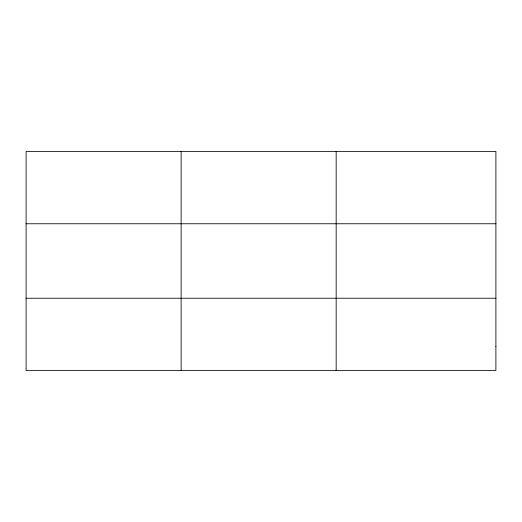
<?xml version="1.0" encoding="UTF-8"?>
<svg xmlns="http://www.w3.org/2000/svg" width="522" height="522" viewBox="0 0 522 522"><rect width="100%" height="100%" fill="white"/><g stroke="black" fill="none" stroke-linecap="round" stroke-linejoin="round"><path stroke-width="0.78" d="M181.134 151.478L181.134 370.522M336.168 151.478L336.168 370.522M26.1 223.762L495.9 223.762M26.1 298.238L495.9 298.238M495.9 346.425L495.9 370.522L26.1 370.522L26.1 151.478L495.9 151.478L495.9 346.425"/></g></svg>
